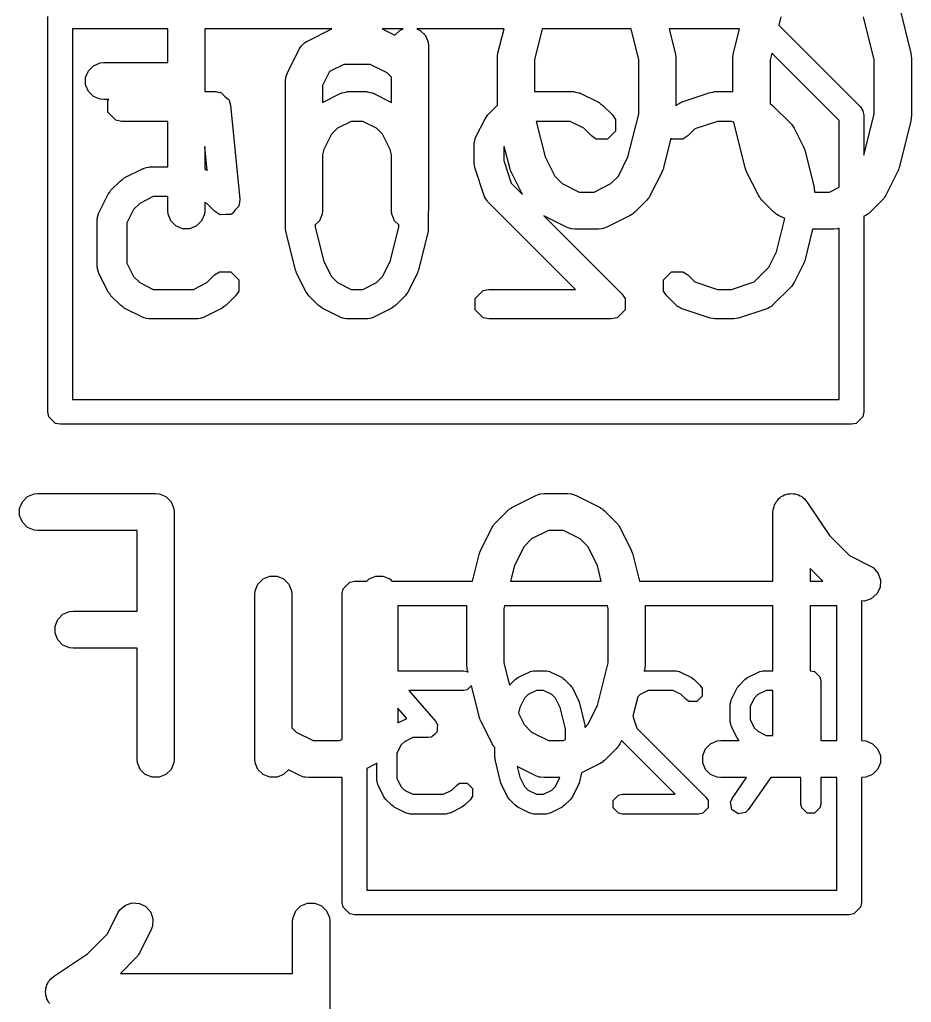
# Model space of a CAD drawing. Header units: inches. Extents: x 0.31 to 2.98, y 0.29 to 1.78.
# Drawn here: x 1.1467 to 1.2886, y 1.0099 to 1.1664 of the extents above; entities that cross this region are included whole.
import ezdxf

# ---------------------------------------------------------------- set-up
doc = ezdxf.new("R2010")
doc.units = ezdxf.units.IN
doc.header["$MEASUREMENT"] = 0
doc.layers.add('BLACK', color=250, linetype='CONTINUOUS')

msp = doc.modelspace()

# ---------------------------------------------------------------- linework, layer by layer
at = {"layer": 'BLACK', "linetype": 'CONTINUOUS'}
for p, q in [((1.28669, 1.16862), (1.28856, 1.16112)), ((1.15118, 1.10394), (1.15118, 1.16693)), ((1.26786, 1.16687), (1.26753, 1.16557)), ((1.28274, 1.16004), (1.28103, 1.16687)), ((1.17026, 1.16496), (1.15512, 1.16496)), ((1.15512, 1.16496), (1.15512, 1.10591)), ((1.17026, 1.15961), (1.17026, 1.16496)), ((1.19637, 1.16496), (1.17616, 1.16496)), ((1.17616, 1.16496), (1.17616, 1.15497)), ((1.19251, 1.16304), (1.19626, 1.16492)), ((1.19626, 1.16492), (1.19637, 1.16496)), ((1.20442, 1.16496), (1.20453, 1.16492)), ((1.20774, 1.16496), (1.20442, 1.16496)), ((1.20453, 1.16492), (1.20643, 1.16397)), ((1.20719, 1.16473), (1.20774, 1.16496)), ((1.20992, 1.16496), (1.21047, 1.16473)), ((1.2238, 1.16496), (1.20992, 1.16496)), ((1.22284, 1.16112), (1.2238, 1.16496)), ((1.22989, 1.16496), (1.22866, 1.16004)), ((1.24402, 1.16496), (1.22989, 1.16496)), ((1.24525, 1.16004), (1.24402, 1.16496)), ((1.2501, 1.16496), (1.25106, 1.16112)), ((1.26129, 1.16496), (1.2501, 1.16496)), ((1.26033, 1.16112), (1.26129, 1.16496)), ((1.26753, 1.16557), (1.28053, 1.15257)), ((1.20643, 1.16397), (1.20719, 1.16473)), ((1.21047, 1.16473), (1.21129, 1.16392)), ((1.21129, 1.16392), (1.21173, 1.16285)), ((1.18932, 1.15797), (1.19119, 1.16172)), ((1.19119, 1.16172), (1.19125, 1.16182)), ((1.19125, 1.16182), (1.19127, 1.16186)), ((1.19127, 1.16186), (1.19132, 1.16192)), ((1.19132, 1.16192), (1.1915, 1.16221)), ((1.1915, 1.16221), (1.19178, 1.16246)), ((1.19178, 1.16246), (1.19202, 1.16274)), ((1.19202, 1.16274), (1.19231, 1.16292)), ((1.19231, 1.16292), (1.19237, 1.16297)), ((1.19237, 1.16297), (1.19242, 1.16298)), ((1.19242, 1.16298), (1.19251, 1.16304)), ((1.21173, 1.16285), (1.21178, 1.16228)), ((1.21178, 1.16228), (1.21178, 1.13603)), ((1.22275, 1.16055), (1.22279, 1.16076)), ((1.22276, 1.1605), (1.22275, 1.16055)), ((1.22275, 1.1604), (1.22276, 1.1605)), ((1.22275, 1.15279), (1.22275, 1.1604)), ((1.22279, 1.16076), (1.22281, 1.16098)), ((1.22281, 1.16098), (1.22282, 1.16102)), ((1.22282, 1.16102), (1.22284, 1.16112)), ((1.25106, 1.16112), (1.25108, 1.16102)), ((1.25108, 1.16102), (1.2511, 1.16098)), ((1.2511, 1.16098), (1.25112, 1.16076)), ((1.25112, 1.16076), (1.25115, 1.16055)), ((1.25115, 1.16055), (1.25114, 1.1605)), ((1.25114, 1.1605), (1.25115, 1.1604)), ((1.25115, 1.1604), (1.25115, 1.15271)), ((1.26025, 1.16055), (1.26028, 1.16076)), ((1.26026, 1.1605), (1.26025, 1.16055)), ((1.26025, 1.1604), (1.26026, 1.1605)), ((1.26025, 1.15497), (1.26025, 1.1604)), ((1.26028, 1.16076), (1.2603, 1.16098)), ((1.2603, 1.16098), (1.26032, 1.16102)), ((1.26032, 1.16102), (1.26033, 1.16112)), ((1.26642, 1.16111), (1.26615, 1.16004)), ((1.27717, 1.15037), (1.26642, 1.16111)), ((1.28856, 1.16112), (1.28857, 1.16102)), ((1.28857, 1.16102), (1.28859, 1.16098)), ((1.28859, 1.16098), (1.28861, 1.16076)), ((1.28861, 1.16076), (1.28864, 1.16055)), ((1.28864, 1.16055), (1.28864, 1.1605)), ((1.28864, 1.1605), (1.28865, 1.1604)), ((1.28865, 1.1604), (1.28865, 1.15103)), ((1.15763, 1.15829), (1.15845, 1.15911)), ((1.15845, 1.15911), (1.15951, 1.15955)), ((1.15951, 1.15955), (1.16009, 1.15961)), ((1.16009, 1.15961), (1.17026, 1.15961)), ((1.19828, 1.15932), (1.19603, 1.1582)), ((1.20251, 1.15932), (1.19828, 1.15932)), ((1.20521, 1.15798), (1.20251, 1.15932)), ((1.22866, 1.16004), (1.22866, 1.15497)), ((1.24525, 1.15139), (1.24525, 1.16004)), ((1.26615, 1.16004), (1.26615, 1.15305)), ((1.28274, 1.15139), (1.28274, 1.16004)), ((1.15719, 1.15723), (1.15763, 1.15829)), ((1.15719, 1.15608), (1.15719, 1.15723)), ((1.189, 1.15665), (1.18906, 1.15723)), ((1.18906, 1.15723), (1.1891, 1.15733)), ((1.1891, 1.15733), (1.18911, 1.15743)), ((1.18911, 1.15743), (1.18932, 1.15797)), ((1.19603, 1.1582), (1.19491, 1.15596)), ((1.20588, 1.1573), (1.20521, 1.15798)), ((1.20588, 1.15325), (1.20588, 1.1573)), ((1.15763, 1.15501), (1.15719, 1.15608)), ((1.189, 1.13603), (1.189, 1.15665)), ((1.19491, 1.15596), (1.19491, 1.15325)), ((1.15845, 1.1542), (1.15763, 1.15501)), ((1.15951, 1.15376), (1.15845, 1.1542)), ((1.17616, 1.15497), (1.1779, 1.15497)), ((1.1779, 1.15497), (1.17846, 1.15485)), ((1.17846, 1.15485), (1.17858, 1.15487)), ((1.17858, 1.15487), (1.17864, 1.15482)), ((1.17864, 1.15482), (1.1788, 1.15479)), ((1.1788, 1.15479), (1.17936, 1.15422)), ((1.17936, 1.15422), (1.17998, 1.15372)), ((1.19491, 1.15325), (1.19784, 1.15472)), ((1.19784, 1.15472), (1.19795, 1.15475)), ((1.19795, 1.15475), (1.19799, 1.15479)), ((1.19799, 1.15479), (1.19836, 1.15486)), ((1.19836, 1.15486), (1.19873, 1.15496)), ((1.19873, 1.15496), (1.19878, 1.15494)), ((1.19878, 1.15494), (1.19889, 1.15497)), ((1.19889, 1.15497), (1.20189, 1.15497)), ((1.20189, 1.15497), (1.20201, 1.15494)), ((1.20201, 1.15494), (1.20206, 1.15496)), ((1.20206, 1.15496), (1.20243, 1.15486)), ((1.20243, 1.15486), (1.2028, 1.15479)), ((1.2028, 1.15479), (1.20284, 1.15475)), ((1.20284, 1.15475), (1.20295, 1.15472)), ((1.20295, 1.15472), (1.20588, 1.15325)), ((1.22866, 1.15497), (1.23489, 1.15497)), ((1.23489, 1.15497), (1.23501, 1.15494)), ((1.23501, 1.15494), (1.23506, 1.15496)), ((1.23506, 1.15496), (1.23542, 1.15486)), ((1.23542, 1.15486), (1.23579, 1.15479)), ((1.23579, 1.15479), (1.23583, 1.15475)), ((1.23583, 1.15475), (1.23595, 1.15472)), ((1.23595, 1.15472), (1.23895, 1.15322)), ((1.25214, 1.15335), (1.25664, 1.15485)), ((1.25664, 1.15485), (1.25702, 1.15489)), ((1.25702, 1.15489), (1.25739, 1.15497)), ((1.25739, 1.15497), (1.26025, 1.15497)), ((1.16009, 1.1537), (1.15951, 1.15376)), ((1.16091, 1.1537), (1.16009, 1.1537)), ((1.16072, 1.15351), (1.16091, 1.1537)), ((1.16072, 1.1517), (1.16072, 1.15351)), ((1.17998, 1.15372), (1.18003, 1.15356)), ((1.18003, 1.15356), (1.18008, 1.15351)), ((1.18008, 1.15351), (1.18008, 1.15339)), ((1.18008, 1.15339), (1.18025, 1.15284)), ((1.18025, 1.15284), (1.18175, 1.13784)), ((1.22122, 1.15127), (1.22272, 1.15277)), ((1.22272, 1.15277), (1.22275, 1.15279)), ((1.23895, 1.15322), (1.23924, 1.15298)), ((1.23924, 1.15298), (1.23956, 1.15277)), ((1.23956, 1.15277), (1.24106, 1.15127)), ((1.25115, 1.15271), (1.25122, 1.15277)), ((1.25122, 1.15277), (1.25132, 1.15284)), ((1.25132, 1.15284), (1.25134, 1.15289)), ((1.25134, 1.15289), (1.25167, 1.15308)), ((1.25167, 1.15308), (1.25198, 1.15329)), ((1.25198, 1.15329), (1.25204, 1.15329)), ((1.25204, 1.15329), (1.25214, 1.15335)), ((1.26615, 1.15305), (1.26643, 1.15289)), ((1.26643, 1.15289), (1.26646, 1.15284)), ((1.26646, 1.15284), (1.26656, 1.15277)), ((1.26656, 1.15277), (1.26956, 1.14978)), ((1.28053, 1.15257), (1.28095, 1.15193)), ((1.16199, 1.15042), (1.16072, 1.1517)), ((1.22078, 1.15066), (1.22101, 1.15096)), ((1.22101, 1.15096), (1.22122, 1.15127)), ((1.24106, 1.15127), (1.24157, 1.15051)), ((1.24354, 1.14456), (1.24525, 1.15139)), ((1.28095, 1.15193), (1.28095, 1.15193)), ((1.28095, 1.15193), (1.2811, 1.15118)), ((1.2811, 1.14483), (1.28274, 1.15139)), ((1.2811, 1.15118), (1.2811, 1.14483)), ((1.28864, 1.15089), (1.28861, 1.15067)), ((1.28865, 1.15103), (1.28864, 1.15093)), ((1.28864, 1.15093), (1.28864, 1.15089)), ((1.1629, 1.15024), (1.16199, 1.15042)), ((1.17026, 1.15024), (1.1629, 1.15024)), ((1.17026, 1.14297), (1.17026, 1.15024)), ((1.19945, 1.15024), (1.19729, 1.14916)), ((1.20134, 1.15024), (1.19945, 1.15024)), ((1.20349, 1.14916), (1.20134, 1.15024)), ((1.21928, 1.14766), (1.22078, 1.15066)), ((1.23433, 1.15024), (1.22894, 1.15024)), ((1.22894, 1.15024), (1.23036, 1.14456)), ((1.23649, 1.14916), (1.23433, 1.15024)), ((1.24157, 1.15051), (1.24157, 1.1487)), ((1.25777, 1.15024), (1.25416, 1.14904)), ((1.26, 1.15024), (1.25777, 1.15024)), ((1.26038, 1.15012), (1.26, 1.15024)), ((1.26221, 1.14281), (1.26038, 1.15012)), ((1.26956, 1.14978), (1.26977, 1.14946)), ((1.26977, 1.14946), (1.27, 1.14916)), ((1.27717, 1.13975), (1.27717, 1.15037)), ((1.28856, 1.15031), (1.28669, 1.14281)), ((1.28857, 1.15041), (1.28856, 1.15031)), ((1.28859, 1.15045), (1.28857, 1.15041)), ((1.28861, 1.15067), (1.28859, 1.15045)), ((1.19634, 1.14821), (1.19512, 1.14578)), ((1.19729, 1.14916), (1.19634, 1.14821)), ((1.20445, 1.14821), (1.20349, 1.14916)), ((1.20566, 1.14578), (1.20445, 1.14821)), ((1.21925, 1.14755), (1.21928, 1.14766)), ((1.23772, 1.14793), (1.23649, 1.14916)), ((1.23848, 1.14742), (1.23772, 1.14793)), ((1.24157, 1.1487), (1.24029, 1.14742)), ((1.25306, 1.14793), (1.25229, 1.14742)), ((1.25416, 1.14904), (1.25306, 1.14793)), ((1.27, 1.14916), (1.2715, 1.14616)), ((1.17654, 1.14242), (1.17616, 1.14621)), ((1.17616, 1.14621), (1.17616, 1.14261)), ((1.21903, 1.14677), (1.21913, 1.14714)), ((1.21905, 1.14672), (1.21903, 1.14677)), ((1.21903, 1.1466), (1.21905, 1.14672)), ((1.21903, 1.14361), (1.21903, 1.1466)), ((1.21913, 1.14714), (1.21921, 1.14751)), ((1.21921, 1.14751), (1.21925, 1.14755)), ((1.22385, 1.14625), (1.22375, 1.14605)), ((1.22375, 1.14605), (1.22375, 1.14399)), ((1.22471, 1.14281), (1.22385, 1.14625)), ((1.24029, 1.14742), (1.23848, 1.14742)), ((1.25037, 1.14754), (1.24919, 1.14281)), ((1.25048, 1.14742), (1.25037, 1.14754)), ((1.25229, 1.14742), (1.25048, 1.14742)), ((1.2715, 1.14616), (1.27157, 1.14591)), ((1.19512, 1.14578), (1.19491, 1.14493)), ((1.19491, 1.14493), (1.19491, 1.13603)), ((1.20588, 1.14493), (1.20566, 1.14578)), ((1.20588, 1.13603), (1.20588, 1.14493)), ((1.23036, 1.14456), (1.23188, 1.14153)), ((1.24202, 1.14153), (1.24354, 1.14456)), ((1.27157, 1.14591), (1.27168, 1.14568)), ((1.27168, 1.14568), (1.27318, 1.13968)), ((1.16687, 1.14286), (1.16723, 1.14296)), ((1.16723, 1.14296), (1.16728, 1.14294)), ((1.16728, 1.14294), (1.1674, 1.14297)), ((1.1674, 1.14297), (1.17026, 1.14297)), ((1.2191, 1.14323), (1.21903, 1.14361)), ((1.21915, 1.14286), (1.2191, 1.14323)), ((1.22375, 1.14399), (1.22496, 1.14038)), ((1.16334, 1.14122), (1.16634, 1.14272)), ((1.16634, 1.14272), (1.16646, 1.14275)), ((1.16646, 1.14275), (1.16649, 1.14279)), ((1.16649, 1.14279), (1.16687, 1.14286)), ((1.17616, 1.14261), (1.17654, 1.14242)), ((1.22065, 1.13836), (1.21915, 1.14286)), ((1.22473, 1.14277), (1.22471, 1.14281)), ((1.22473, 1.14275), (1.22473, 1.14277)), ((1.22482, 1.14251), (1.22473, 1.14275)), ((1.22491, 1.14227), (1.22482, 1.14251)), ((1.22492, 1.14225), (1.22491, 1.14227)), ((1.22494, 1.14221), (1.22492, 1.14225)), ((1.22675, 1.13859), (1.22494, 1.14221)), ((1.23188, 1.14153), (1.23308, 1.14033)), ((1.24083, 1.14033), (1.24202, 1.14153)), ((1.24897, 1.14221), (1.24709, 1.13846)), ((1.24898, 1.14225), (1.24897, 1.14221)), ((1.249, 1.14227), (1.24898, 1.14225)), ((1.24908, 1.14251), (1.249, 1.14227)), ((1.24917, 1.14275), (1.24908, 1.14251)), ((1.24919, 1.14281), (1.24917, 1.14277)), ((1.24917, 1.14277), (1.24917, 1.14275)), ((1.26222, 1.14277), (1.26221, 1.14281)), ((1.26223, 1.14275), (1.26222, 1.14277)), ((1.26232, 1.14251), (1.26223, 1.14275)), ((1.2624, 1.14227), (1.26232, 1.14251)), ((1.26242, 1.14225), (1.2624, 1.14227)), ((1.26243, 1.14221), (1.26242, 1.14225)), ((1.26431, 1.13846), (1.26243, 1.14221)), ((1.28646, 1.14221), (1.28459, 1.13846)), ((1.28648, 1.14225), (1.28646, 1.14221)), ((1.28649, 1.14227), (1.28648, 1.14225)), ((1.28658, 1.14251), (1.28649, 1.14227)), ((1.28667, 1.14275), (1.28658, 1.14251)), ((1.28669, 1.14281), (1.28667, 1.14277)), ((1.28667, 1.14277), (1.28667, 1.14275)), ((1.16123, 1.13928), (1.16273, 1.14078)), ((1.16273, 1.14078), (1.16304, 1.14099)), ((1.16304, 1.14099), (1.16334, 1.14122)), ((1.22496, 1.14038), (1.22675, 1.13859)), ((1.23308, 1.14033), (1.23577, 1.13898)), ((1.23813, 1.13898), (1.24083, 1.14033)), ((1.15929, 1.13566), (1.16079, 1.13866)), ((1.16079, 1.13866), (1.16102, 1.13896)), ((1.16102, 1.13896), (1.16123, 1.13928)), ((1.16796, 1.13824), (1.1658, 1.13716)), ((1.17026, 1.13824), (1.16796, 1.13824)), ((1.17026, 1.13603), (1.17026, 1.13824)), ((1.22071, 1.13826), (1.22065, 1.13836)), ((1.22071, 1.1382), (1.22071, 1.13826)), ((1.23577, 1.13898), (1.23813, 1.13898)), ((1.24694, 1.13821), (1.24691, 1.13814)), ((1.24709, 1.13846), (1.24694, 1.13821)), ((1.26446, 1.13821), (1.26431, 1.13846)), ((1.26449, 1.13814), (1.26446, 1.13821)), ((1.27318, 1.13968), (1.27319, 1.13939)), ((1.27319, 1.13939), (1.27325, 1.13911)), ((1.27325, 1.13911), (1.27325, 1.13899)), ((1.27325, 1.13899), (1.27327, 1.13898)), ((1.27327, 1.13898), (1.27562, 1.13898)), ((1.27562, 1.13898), (1.27717, 1.13975)), ((1.28443, 1.13821), (1.2844, 1.13814)), ((1.28459, 1.13846), (1.28443, 1.13821)), ((1.1658, 1.13716), (1.16484, 1.13621)), ((1.1765, 1.13716), (1.17616, 1.13733)), ((1.17616, 1.13733), (1.17616, 1.13603)), ((1.17773, 1.13594), (1.1765, 1.13716)), ((1.18158, 1.1367), (1.18102, 1.13614)), ((1.18166, 1.13692), (1.18158, 1.13683)), ((1.18158, 1.13683), (1.18158, 1.1367)), ((1.18175, 1.13784), (1.18166, 1.13692)), ((1.22092, 1.13789), (1.22071, 1.1382)), ((1.22111, 1.13756), (1.22092, 1.13789)), ((1.22115, 1.13753), (1.22111, 1.13756)), ((1.22122, 1.13744), (1.22115, 1.13753)), ((1.23519, 1.12347), (1.22122, 1.13744)), ((1.24654, 1.13769), (1.24466, 1.13582)), ((1.24672, 1.13792), (1.24654, 1.13769)), ((1.24678, 1.13797), (1.24672, 1.13792)), ((1.24684, 1.13806), (1.24678, 1.13797)), ((1.24691, 1.13814), (1.24684, 1.13806)), ((1.26456, 1.13806), (1.26449, 1.13814)), ((1.26462, 1.13797), (1.26456, 1.13806)), ((1.26467, 1.13792), (1.26462, 1.13797)), ((1.26486, 1.13769), (1.26467, 1.13792)), ((1.26673, 1.13582), (1.26486, 1.13769)), ((1.28403, 1.13769), (1.28216, 1.13582)), ((1.28422, 1.13792), (1.28403, 1.13769)), ((1.28428, 1.13797), (1.28422, 1.13792)), ((1.28433, 1.13806), (1.28428, 1.13797)), ((1.2844, 1.13814), (1.28433, 1.13806)), ((1.15904, 1.13477), (1.15914, 1.13514)), ((1.15914, 1.13514), (1.15922, 1.13551)), ((1.15922, 1.13551), (1.15925, 1.13555)), ((1.15925, 1.13555), (1.15929, 1.13566)), ((1.16484, 1.13621), (1.16376, 1.13405)), ((1.17031, 1.13545), (1.17026, 1.13603)), ((1.17075, 1.13439), (1.17031, 1.13545)), ((1.17611, 1.13545), (1.17566, 1.13439)), ((1.17616, 1.13603), (1.17611, 1.13545)), ((1.17849, 1.13542), (1.17773, 1.13594)), ((1.17862, 1.13542), (1.17849, 1.13542)), ((1.17871, 1.13534), (1.17862, 1.13542)), ((1.17951, 1.13542), (1.17871, 1.13534)), ((1.1803, 1.13542), (1.17951, 1.13542)), ((1.18039, 1.13551), (1.1803, 1.13542)), ((1.18051, 1.13552), (1.18039, 1.13551)), ((1.18102, 1.13614), (1.18051, 1.13552)), ((1.18903, 1.13575), (1.189, 1.13603)), ((1.18903, 1.13311), (1.18903, 1.13575)), ((1.19485, 1.13545), (1.19441, 1.13439)), ((1.19491, 1.13603), (1.19485, 1.13545)), ((1.20593, 1.13545), (1.20588, 1.13603)), ((1.20637, 1.13439), (1.20593, 1.13545)), ((1.21178, 1.13603), (1.21175, 1.13575)), ((1.21175, 1.13575), (1.21175, 1.13311)), ((1.23376, 1.13339), (1.23014, 1.1352)), ((1.23014, 1.1352), (1.24256, 1.12278)), ((1.2439, 1.13526), (1.24015, 1.13339)), ((1.24414, 1.13542), (1.2439, 1.13526)), ((1.24422, 1.13545), (1.24414, 1.13542)), ((1.2443, 1.13552), (1.24422, 1.13545)), ((1.24439, 1.13557), (1.2443, 1.13552)), ((1.24444, 1.13563), (1.24439, 1.13557)), ((1.24466, 1.13582), (1.24444, 1.13563)), ((1.26696, 1.13563), (1.26673, 1.13582)), ((1.26701, 1.13557), (1.26696, 1.13563)), ((1.2671, 1.13552), (1.26701, 1.13557)), ((1.26718, 1.13545), (1.2671, 1.13552)), ((1.26725, 1.13542), (1.26718, 1.13545)), ((1.2675, 1.13526), (1.26725, 1.13542)), ((1.26849, 1.13477), (1.2675, 1.13526)), ((1.28139, 1.13526), (1.2811, 1.13512)), ((1.2811, 1.13512), (1.2811, 1.10394)), ((1.28164, 1.13542), (1.28139, 1.13526)), ((1.28171, 1.13545), (1.28164, 1.13542)), ((1.28179, 1.13552), (1.28171, 1.13545)), ((1.28188, 1.13557), (1.28179, 1.13552)), ((1.28193, 1.13563), (1.28188, 1.13557)), ((1.28216, 1.13582), (1.28193, 1.13563)), ((1.15906, 1.13472), (1.15904, 1.13477)), ((1.15904, 1.13461), (1.15906, 1.13472)), ((1.15904, 1.12711), (1.15904, 1.13461)), ((1.16376, 1.13405), (1.16376, 1.12766)), ((1.17157, 1.13358), (1.17075, 1.13439)), ((1.17263, 1.13313), (1.17157, 1.13358)), ((1.17485, 1.13358), (1.17379, 1.13313)), ((1.17566, 1.13439), (1.17485, 1.13358)), ((1.19441, 1.13439), (1.19376, 1.13373)), ((1.19376, 1.13373), (1.19376, 1.1334)), ((1.20703, 1.13373), (1.20637, 1.13439)), ((1.20703, 1.1334), (1.20703, 1.13373)), ((1.26716, 1.12943), (1.26849, 1.13477)), ((1.17379, 1.13313), (1.17263, 1.13313)), ((1.18909, 1.13282), (1.18903, 1.13311)), ((1.1891, 1.13253), (1.18909, 1.13282)), ((1.1906, 1.12653), (1.1891, 1.13253)), ((1.19376, 1.1334), (1.19512, 1.12793)), ((1.20566, 1.12793), (1.20703, 1.1334)), ((1.21168, 1.13253), (1.21018, 1.12653)), ((1.2117, 1.13282), (1.21168, 1.13253)), ((1.21175, 1.13311), (1.2117, 1.13282)), ((1.2343, 1.13318), (1.23376, 1.13339)), ((1.2344, 1.13318), (1.2343, 1.13318)), ((1.2345, 1.13313), (1.2344, 1.13318)), ((1.23508, 1.13308), (1.2345, 1.13313)), ((1.23883, 1.13308), (1.23508, 1.13308)), ((1.2394, 1.13313), (1.23883, 1.13308)), ((1.2395, 1.13318), (1.2394, 1.13313)), ((1.23961, 1.13318), (1.2395, 1.13318)), ((1.24015, 1.13339), (1.23961, 1.13318)), ((1.27294, 1.13308), (1.27168, 1.12803)), ((1.27632, 1.13308), (1.27294, 1.13308)), ((1.2769, 1.13313), (1.27632, 1.13308)), ((1.277, 1.13318), (1.2769, 1.13313)), ((1.2771, 1.13318), (1.277, 1.13318)), ((1.27717, 1.13321), (1.2771, 1.13318)), ((1.27717, 1.10591), (1.27717, 1.13321)), ((1.26594, 1.12701), (1.26716, 1.12943)), ((1.16376, 1.12766), (1.16484, 1.12551)), ((1.19512, 1.12793), (1.19634, 1.12551)), ((1.20445, 1.12551), (1.20566, 1.12793)), ((1.2715, 1.12755), (1.27, 1.12455)), ((1.27157, 1.1278), (1.2715, 1.12755)), ((1.27168, 1.12803), (1.27157, 1.1278)), ((1.15906, 1.12699), (1.15904, 1.12711)), ((1.15904, 1.12694), (1.15906, 1.12699)), ((1.15914, 1.12657), (1.15904, 1.12694)), ((1.15922, 1.1262), (1.15914, 1.12657)), ((1.15925, 1.12617), (1.15922, 1.1262)), ((1.15929, 1.12605), (1.15925, 1.12617)), ((1.16079, 1.12305), (1.15929, 1.12605)), ((1.1765, 1.12455), (1.17773, 1.12578)), ((1.17773, 1.12578), (1.17849, 1.12629)), ((1.17849, 1.12629), (1.1803, 1.12629)), ((1.1803, 1.12629), (1.18158, 1.12501)), ((1.19071, 1.1263), (1.1906, 1.12653)), ((1.19078, 1.12605), (1.19071, 1.1263)), ((1.19228, 1.12305), (1.19078, 1.12605)), ((1.21001, 1.12605), (1.20851, 1.12305)), ((1.21007, 1.1263), (1.21001, 1.12605)), ((1.21018, 1.12653), (1.21007, 1.1263)), ((1.2492, 1.12501), (1.25048, 1.12629)), ((1.25048, 1.12629), (1.25229, 1.12629)), ((1.25229, 1.12629), (1.25306, 1.12578)), ((1.25306, 1.12578), (1.25416, 1.12467)), ((1.26361, 1.12467), (1.26594, 1.12701)), ((1.16484, 1.12551), (1.1658, 1.12455)), ((1.1658, 1.12455), (1.16796, 1.12347)), ((1.17434, 1.12347), (1.1765, 1.12455)), ((1.18158, 1.12501), (1.18158, 1.1232)), ((1.19634, 1.12551), (1.19729, 1.12455)), ((1.19729, 1.12455), (1.19945, 1.12347)), ((1.20134, 1.12347), (1.20349, 1.12455)), ((1.20349, 1.12455), (1.20445, 1.12551)), ((1.2492, 1.1232), (1.2492, 1.12501)), ((1.25416, 1.12467), (1.25777, 1.12347)), ((1.26, 1.12347), (1.26361, 1.12467)), ((1.26977, 1.12425), (1.26956, 1.12394)), ((1.27, 1.12455), (1.26977, 1.12425)), ((1.16102, 1.12275), (1.16079, 1.12305)), ((1.16123, 1.12244), (1.16102, 1.12275)), ((1.16796, 1.12347), (1.17434, 1.12347)), ((1.18158, 1.1232), (1.18107, 1.12244)), ((1.19251, 1.12275), (1.19228, 1.12305)), ((1.19272, 1.12244), (1.19251, 1.12275)), ((1.19945, 1.12347), (1.20134, 1.12347)), ((1.20827, 1.12275), (1.20806, 1.12244)), ((1.20851, 1.12305), (1.20827, 1.12275)), ((1.21921, 1.12201), (1.22049, 1.12329)), ((1.22049, 1.12329), (1.22139, 1.12347)), ((1.22139, 1.12347), (1.23519, 1.12347)), ((1.24256, 1.12278), (1.24307, 1.12201)), ((1.24972, 1.12244), (1.2492, 1.1232)), ((1.25777, 1.12347), (1.26, 1.12347)), ((1.26956, 1.12394), (1.26656, 1.12094)), ((1.16273, 1.12094), (1.16123, 1.12244)), ((1.18107, 1.12244), (1.17957, 1.12094)), ((1.19422, 1.12094), (1.19272, 1.12244)), ((1.20806, 1.12244), (1.20656, 1.12094)), ((1.21921, 1.1202), (1.21921, 1.12201)), ((1.24307, 1.12201), (1.24307, 1.1202)), ((1.25122, 1.12094), (1.24972, 1.12244)), ((1.16304, 1.12073), (1.16273, 1.12094)), ((1.16334, 1.1205), (1.16304, 1.12073)), ((1.16634, 1.119), (1.16334, 1.1205)), ((1.17895, 1.1205), (1.17595, 1.119)), ((1.17925, 1.12073), (1.17895, 1.1205)), ((1.17957, 1.12094), (1.17925, 1.12073)), ((1.19454, 1.12073), (1.19422, 1.12094)), ((1.19484, 1.1205), (1.19454, 1.12073)), ((1.19784, 1.119), (1.19484, 1.1205)), ((1.20595, 1.1205), (1.20295, 1.119)), ((1.20625, 1.12073), (1.20595, 1.1205)), ((1.20656, 1.12094), (1.20625, 1.12073)), ((1.22049, 1.11893), (1.21921, 1.1202)), ((1.24307, 1.1202), (1.24179, 1.11893)), ((1.25132, 1.12087), (1.25122, 1.12094)), ((1.25134, 1.12082), (1.25132, 1.12087)), ((1.25167, 1.12064), (1.25134, 1.12082)), ((1.25198, 1.12043), (1.25167, 1.12064)), ((1.25204, 1.12043), (1.25198, 1.12043)), ((1.25214, 1.12037), (1.25204, 1.12043)), ((1.25664, 1.11887), (1.25214, 1.12037)), ((1.26563, 1.12037), (1.26113, 1.11887)), ((1.26574, 1.12043), (1.26563, 1.12037)), ((1.26579, 1.12043), (1.26574, 1.12043)), ((1.2661, 1.12064), (1.26579, 1.12043)), ((1.26643, 1.12082), (1.2661, 1.12064)), ((1.26646, 1.12087), (1.26643, 1.12082)), ((1.26656, 1.12094), (1.26646, 1.12087)), ((1.16646, 1.11896), (1.16634, 1.119)), ((1.16649, 1.11893), (1.16646, 1.11896)), ((1.16687, 1.11885), (1.16649, 1.11893)), ((1.16723, 1.11875), (1.16687, 1.11885)), ((1.16728, 1.11877), (1.16723, 1.11875)), ((1.1674, 1.11875), (1.16728, 1.11877)), ((1.1749, 1.11875), (1.1674, 1.11875)), ((1.17501, 1.11877), (1.1749, 1.11875)), ((1.17506, 1.11875), (1.17501, 1.11877)), ((1.17543, 1.11885), (1.17506, 1.11875)), ((1.1758, 1.11893), (1.17543, 1.11885)), ((1.17584, 1.11896), (1.1758, 1.11893)), ((1.17595, 1.119), (1.17584, 1.11896)), ((1.19795, 1.11896), (1.19784, 1.119)), ((1.19799, 1.11893), (1.19795, 1.11896)), ((1.19836, 1.11885), (1.19799, 1.11893)), ((1.19873, 1.11875), (1.19836, 1.11885)), ((1.19878, 1.11877), (1.19873, 1.11875)), ((1.19889, 1.11875), (1.19878, 1.11877)), ((1.20189, 1.11875), (1.19889, 1.11875)), ((1.20201, 1.11877), (1.20189, 1.11875)), ((1.20206, 1.11875), (1.20201, 1.11877)), ((1.20243, 1.11885), (1.20206, 1.11875)), ((1.2028, 1.11893), (1.20243, 1.11885)), ((1.20284, 1.11896), (1.2028, 1.11893)), ((1.20295, 1.119), (1.20284, 1.11896)), ((1.22139, 1.11875), (1.22049, 1.11893)), ((1.24089, 1.11875), (1.22139, 1.11875)), ((1.24179, 1.11893), (1.24089, 1.11875)), ((1.25702, 1.11882), (1.25664, 1.11887)), ((1.25739, 1.11875), (1.25702, 1.11882)), ((1.26039, 1.11875), (1.25739, 1.11875)), ((1.26076, 1.11882), (1.26039, 1.11875)), ((1.26113, 1.11887), (1.26076, 1.11882)), ((1.15512, 1.10591), (1.27717, 1.10591)), ((1.15133, 1.10318), (1.15118, 1.10394)), ((1.2811, 1.10394), (1.28095, 1.10318)), ((1.1524, 1.10212), (1.15133, 1.10318)), ((1.28095, 1.10318), (1.27989, 1.10212)), ((1.15315, 1.10197), (1.1524, 1.10212)), ((1.27913, 1.10197), (1.15315, 1.10197)), ((1.27989, 1.10212), (1.27913, 1.10197)), ((1.14713, 1.08964), (1.14795, 1.09045)), ((1.14795, 1.09045), (1.14901, 1.0909)), ((1.14901, 1.0909), (1.14959, 1.09095)), ((1.14959, 1.09095), (1.16834, 1.09095)), ((1.16834, 1.09095), (1.16891, 1.0909)), ((1.16891, 1.0909), (1.16998, 1.09045)), ((1.16998, 1.09045), (1.17079, 1.08964)), ((1.22513, 1.08877), (1.22888, 1.09064)), ((1.22888, 1.09064), (1.22942, 1.09085)), ((1.22942, 1.09085), (1.22953, 1.09085)), ((1.22953, 1.09085), (1.22963, 1.0909)), ((1.22963, 1.0909), (1.2302, 1.09095)), ((1.2302, 1.09095), (1.23395, 1.09095)), ((1.23395, 1.09095), (1.23453, 1.0909)), ((1.23453, 1.0909), (1.23463, 1.09085)), ((1.23463, 1.09085), (1.23473, 1.09085)), ((1.23473, 1.09085), (1.23527, 1.09064)), ((1.23527, 1.09064), (1.23902, 1.08877)), ((1.26712, 1.08964), (1.26732, 1.08985)), ((1.26732, 1.08985), (1.26749, 1.09009)), ((1.26749, 1.09009), (1.26773, 1.09025)), ((1.26773, 1.09025), (1.26793, 1.09045)), ((1.26793, 1.09045), (1.2682, 1.09057)), ((1.2682, 1.09057), (1.26845, 1.09073)), ((1.26845, 1.09073), (1.26873, 1.09078)), ((1.26873, 1.09078), (1.269, 1.0909)), ((1.269, 1.0909), (1.26929, 1.0909)), ((1.26929, 1.0909), (1.26958, 1.09095)), ((1.26958, 1.09095), (1.26986, 1.0909)), ((1.26986, 1.0909), (1.27015, 1.0909)), ((1.27015, 1.0909), (1.27042, 1.09078)), ((1.27042, 1.09078), (1.27071, 1.09073)), ((1.27071, 1.09073), (1.27095, 1.09057)), ((1.27095, 1.09057), (1.27121, 1.09045)), ((1.27121, 1.09045), (1.27142, 1.09025)), ((1.27142, 1.09025), (1.27166, 1.09008)), ((1.27166, 1.09008), (1.27203, 1.08964)), ((1.14669, 1.08858), (1.14713, 1.08964)), ((1.14669, 1.08742), (1.14669, 1.08858)), ((1.17079, 1.08964), (1.17123, 1.08858)), ((1.17123, 1.08858), (1.17129, 1.088)), ((1.22249, 1.08634), (1.22436, 1.08821)), ((1.22436, 1.08821), (1.22459, 1.0884)), ((1.22459, 1.0884), (1.22464, 1.08846)), ((1.22464, 1.08846), (1.22473, 1.08851)), ((1.22473, 1.08851), (1.22481, 1.08858)), ((1.22481, 1.08858), (1.22488, 1.08861)), ((1.22488, 1.08861), (1.22513, 1.08877)), ((1.23902, 1.08877), (1.23927, 1.08861)), ((1.23927, 1.08861), (1.23934, 1.08858)), ((1.23934, 1.08858), (1.23942, 1.08851)), ((1.23942, 1.08851), (1.23951, 1.08846)), ((1.23951, 1.08846), (1.23956, 1.0884)), ((1.23956, 1.0884), (1.23979, 1.08821)), ((1.23979, 1.08821), (1.24166, 1.08634)), ((1.26662, 1.08801), (1.26668, 1.08858)), ((1.26668, 1.08858), (1.26679, 1.08885)), ((1.26679, 1.08885), (1.26685, 1.08913)), ((1.26685, 1.08913), (1.26701, 1.08937)), ((1.26701, 1.08937), (1.26712, 1.08964)), ((1.27203, 1.08964), (1.27203, 1.08964)), ((1.27203, 1.08964), (1.27203, 1.08964)), ((1.27203, 1.08964), (1.27203, 1.08964)), ((1.27203, 1.08964), (1.27562, 1.08426)), ((1.14713, 1.08636), (1.14669, 1.08742)), ((1.17129, 1.088), (1.17129, 1.04863)), ((1.26662, 1.088), (1.26662, 1.08801)), ((1.26662, 1.07697), (1.26662, 1.088)), ((1.26662, 1.088), (1.26662, 1.088)), ((1.26662, 1.088), (1.26662, 1.088)), ((1.14795, 1.08554), (1.14713, 1.08636)), ((1.14901, 1.0851), (1.14795, 1.08554)), ((1.14959, 1.08505), (1.14901, 1.0851)), ((1.16538, 1.08505), (1.14959, 1.08505)), ((1.16538, 1.0722), (1.16538, 1.08505)), ((1.22006, 1.08182), (1.22194, 1.08557)), ((1.22194, 1.08557), (1.22209, 1.08582)), ((1.22209, 1.08582), (1.22212, 1.08589)), ((1.22212, 1.08589), (1.22219, 1.08597)), ((1.22219, 1.08597), (1.22225, 1.08606)), ((1.22225, 1.08606), (1.2223, 1.08611)), ((1.2223, 1.08611), (1.22249, 1.08634)), ((1.2309, 1.08505), (1.2282, 1.0837)), ((1.23325, 1.08505), (1.2309, 1.08505)), ((1.23595, 1.0837), (1.23325, 1.08505)), ((1.24166, 1.08634), (1.24185, 1.08611)), ((1.24185, 1.08611), (1.24191, 1.08606)), ((1.24191, 1.08606), (1.24196, 1.08597)), ((1.24196, 1.08597), (1.24203, 1.08589)), ((1.24203, 1.08589), (1.24206, 1.08582)), ((1.24206, 1.08582), (1.24222, 1.08557)), ((1.24222, 1.08557), (1.24409, 1.08182)), ((1.2282, 1.0837), (1.227, 1.0825)), ((1.23715, 1.0825), (1.23595, 1.0837)), ((1.27562, 1.08426), (1.27882, 1.08105)), ((1.227, 1.0825), (1.22549, 1.07947)), ((1.23866, 1.07947), (1.23715, 1.0825)), ((1.21878, 1.07697), (1.21984, 1.08122)), ((1.21984, 1.08122), (1.21985, 1.08126)), ((1.21985, 1.08126), (1.21986, 1.08128)), ((1.21986, 1.08128), (1.21995, 1.08152)), ((1.21995, 1.08152), (1.22003, 1.08176)), ((1.22003, 1.08176), (1.22005, 1.08178)), ((1.22005, 1.08178), (1.22006, 1.08182)), ((1.24409, 1.08182), (1.24411, 1.08178)), ((1.24411, 1.08178), (1.24412, 1.08176)), ((1.24412, 1.08176), (1.24421, 1.08152)), ((1.24421, 1.08152), (1.2443, 1.08128)), ((1.2443, 1.08128), (1.2443, 1.08126)), ((1.2443, 1.08126), (1.24432, 1.08122)), ((1.24432, 1.08122), (1.24538, 1.07697)), ((1.27882, 1.08105), (1.28214, 1.07939)), ((1.22549, 1.07947), (1.22486, 1.07697)), ((1.23929, 1.07697), (1.23866, 1.07947)), ((1.27455, 1.07697), (1.27253, 1.079)), ((1.27253, 1.079), (1.27253, 1.07697)), ((1.28214, 1.07939), (1.28263, 1.07908)), ((1.28263, 1.07908), (1.28339, 1.07821)), ((1.18463, 1.07652), (1.18544, 1.07733)), ((1.18544, 1.07733), (1.18651, 1.07777)), ((1.18651, 1.07777), (1.18766, 1.07777)), ((1.18766, 1.07777), (1.18872, 1.07733)), ((1.18872, 1.07733), (1.18954, 1.07652)), ((1.20195, 1.07697), (1.20232, 1.07733)), ((1.20232, 1.07733), (1.20338, 1.07777)), ((1.20338, 1.07777), (1.20453, 1.07777)), ((1.20453, 1.07777), (1.2056, 1.07733)), ((1.2056, 1.07733), (1.20596, 1.07697)), ((1.28339, 1.07821), (1.28375, 1.07712)), ((1.18419, 1.07545), (1.18463, 1.07652)), ((1.18954, 1.07652), (1.18998, 1.07545)), ((1.19803, 1.075), (1.19818, 1.07575)), ((1.19818, 1.07575), (1.19925, 1.07682)), ((1.19925, 1.07682), (1.2, 1.07697)), ((1.2, 1.07697), (1.20195, 1.07697)), ((1.20596, 1.07697), (1.21878, 1.07697)), ((1.22486, 1.07697), (1.23929, 1.07697)), ((1.24538, 1.07697), (1.26662, 1.07697)), ((1.27253, 1.07697), (1.27455, 1.07697)), ((1.28367, 1.07597), (1.28315, 1.07494)), ((1.28375, 1.07712), (1.28367, 1.07597)), ((1.18413, 1.07488), (1.18419, 1.07545)), ((1.18413, 1.04863), (1.18413, 1.07488)), ((1.18998, 1.07545), (1.19004, 1.07488)), ((1.19004, 1.07488), (1.19004, 1.0536)), ((1.19803, 1.05178), (1.19803, 1.075)), ((1.28228, 1.07419), (1.28119, 1.07382)), ((1.28315, 1.07494), (1.28228, 1.07419)), ((1.20691, 1.07303), (1.20691, 1.06271)), ((1.21788, 1.07303), (1.20691, 1.07303)), ((1.21788, 1.073), (1.21788, 1.07303)), ((1.21788, 1.06363), (1.21788, 1.073)), ((1.22388, 1.07303), (1.22378, 1.07264)), ((1.22378, 1.07264), (1.22378, 1.06399)), ((1.24027, 1.07303), (1.22388, 1.07303)), ((1.24037, 1.07264), (1.24027, 1.07303)), ((1.24037, 1.06399), (1.24037, 1.07264)), ((1.24628, 1.07303), (1.24628, 1.073)), ((1.26662, 1.07303), (1.24628, 1.07303)), ((1.24628, 1.073), (1.24628, 1.06363)), ((1.26662, 1.06271), (1.26662, 1.07303)), ((1.27253, 1.07303), (1.27253, 1.06271)), ((1.27677, 1.07303), (1.27253, 1.07303)), ((1.27677, 1.05158), (1.27677, 1.07303)), ((1.28119, 1.07382), (1.28071, 1.07386)), ((1.28071, 1.07386), (1.28071, 1.05158)), ((1.15232, 1.06983), (1.15276, 1.07089)), ((1.15276, 1.07089), (1.15357, 1.07171)), ((1.15357, 1.07171), (1.15464, 1.07215)), ((1.15464, 1.07215), (1.15521, 1.0722)), ((1.15521, 1.0722), (1.16538, 1.0722)), ((1.15232, 1.06868), (1.15232, 1.06983)), ((1.15276, 1.06761), (1.15232, 1.06868)), ((1.15357, 1.0668), (1.15276, 1.06761)), ((1.15464, 1.06636), (1.15357, 1.0668)), ((1.15521, 1.0663), (1.15464, 1.06636)), ((1.16538, 1.0663), (1.15521, 1.0663)), ((1.16538, 1.04863), (1.16538, 1.0663)), ((1.21789, 1.06353), (1.21788, 1.06363)), ((1.21788, 1.06348), (1.21789, 1.06353)), ((1.21791, 1.06327), (1.21788, 1.06348)), ((1.21793, 1.06305), (1.21791, 1.06327)), ((1.22378, 1.06399), (1.22468, 1.06039)), ((1.23866, 1.05716), (1.24037, 1.06399)), ((1.24624, 1.06327), (1.24622, 1.06305)), ((1.24628, 1.06348), (1.24624, 1.06327)), ((1.24628, 1.06363), (1.24627, 1.06353)), ((1.24627, 1.06353), (1.24628, 1.06348)), ((1.20691, 1.06271), (1.21734, 1.06271)), ((1.21734, 1.06271), (1.21794, 1.06259)), ((1.21795, 1.06301), (1.21793, 1.06305)), ((1.21794, 1.06259), (1.21808, 1.06246)), ((1.21796, 1.06291), (1.21795, 1.06301)), ((1.21808, 1.06246), (1.21796, 1.06291)), ((1.22581, 1.06145), (1.22601, 1.06161)), ((1.22601, 1.06161), (1.22789, 1.06254)), ((1.22789, 1.06254), (1.22796, 1.06257)), ((1.22796, 1.06257), (1.22799, 1.06259)), ((1.22799, 1.06259), (1.22824, 1.06264)), ((1.22824, 1.06264), (1.22848, 1.06271)), ((1.22848, 1.06271), (1.22851, 1.0627)), ((1.22851, 1.0627), (1.22859, 1.06271)), ((1.22859, 1.06271), (1.23046, 1.06271)), ((1.23046, 1.06271), (1.23054, 1.0627)), ((1.23054, 1.0627), (1.23058, 1.06271)), ((1.23058, 1.06271), (1.23082, 1.06264)), ((1.23082, 1.06264), (1.23107, 1.06259)), ((1.23107, 1.06259), (1.23109, 1.06257)), ((1.23109, 1.06257), (1.23117, 1.06254)), ((1.23117, 1.06254), (1.23304, 1.06161)), ((1.23304, 1.06161), (1.23324, 1.06145)), ((1.24619, 1.06291), (1.24613, 1.06266)), ((1.24613, 1.06266), (1.24629, 1.06271)), ((1.24621, 1.06301), (1.24619, 1.06291)), ((1.24622, 1.06305), (1.24621, 1.06301)), ((1.24629, 1.06271), (1.24632, 1.0627)), ((1.24632, 1.0627), (1.2464, 1.06271)), ((1.2464, 1.06271), (1.25109, 1.06271)), ((1.25109, 1.06271), (1.25116, 1.0627)), ((1.25116, 1.0627), (1.2512, 1.06271)), ((1.2512, 1.06271), (1.25144, 1.06264)), ((1.25144, 1.06264), (1.25169, 1.06259)), ((1.25169, 1.06259), (1.25172, 1.06257)), ((1.25172, 1.06257), (1.25179, 1.06254)), ((1.25179, 1.06254), (1.25367, 1.06161)), ((1.25367, 1.06161), (1.25387, 1.06145)), ((1.26237, 1.06145), (1.26257, 1.06161)), ((1.26257, 1.06161), (1.26444, 1.06254)), ((1.26444, 1.06254), (1.26452, 1.06257)), ((1.26452, 1.06257), (1.26455, 1.06259)), ((1.26455, 1.06259), (1.26479, 1.06264)), ((1.26479, 1.06264), (1.26504, 1.06271)), ((1.26504, 1.06271), (1.26507, 1.0627)), ((1.26507, 1.0627), (1.26515, 1.06271)), ((1.26515, 1.06271), (1.26662, 1.06271)), ((1.27253, 1.06271), (1.27265, 1.06271)), ((1.27265, 1.06271), (1.27325, 1.06259)), ((1.27325, 1.06259), (1.2741, 1.06174)), ((1.2741, 1.06174), (1.27422, 1.06114)), ((1.21861, 1.06034), (1.21794, 1.05968)), ((1.21984, 1.05541), (1.21861, 1.06034)), ((1.22468, 1.06039), (1.2256, 1.06131)), ((1.2256, 1.06131), (1.22581, 1.06145)), ((1.23324, 1.06145), (1.23345, 1.06131)), ((1.23345, 1.06131), (1.23439, 1.06037)), ((1.23439, 1.06037), (1.23453, 1.06017)), ((1.23453, 1.06017), (1.23469, 1.05997)), ((1.23469, 1.05997), (1.23562, 1.05809)), ((1.25387, 1.06145), (1.25408, 1.06131)), ((1.25408, 1.06131), (1.25501, 1.06037)), ((1.25501, 1.06037), (1.25535, 1.05986)), ((1.25999, 1.05809), (1.26093, 1.05997)), ((1.26093, 1.05997), (1.26108, 1.06016)), ((1.26108, 1.06016), (1.26122, 1.06037)), ((1.26122, 1.06037), (1.26216, 1.06131)), ((1.26216, 1.06131), (1.26237, 1.06145)), ((1.27422, 1.06114), (1.27422, 1.05158)), ((1.21734, 1.05956), (1.20863, 1.05956)), ((1.20863, 1.05956), (1.2129, 1.05467)), ((1.21794, 1.05968), (1.21734, 1.05956)), ((1.22765, 1.0589), (1.22707, 1.05833)), ((1.22896, 1.05956), (1.22765, 1.0589)), ((1.23009, 1.05956), (1.22896, 1.05956)), ((1.23141, 1.0589), (1.23009, 1.05956)), ((1.23198, 1.05833), (1.23141, 1.0589)), ((1.2451, 1.05854), (1.24433, 1.05546)), ((1.24546, 1.0589), (1.2451, 1.05854)), ((1.24677, 1.05956), (1.24546, 1.0589)), ((1.25072, 1.05956), (1.24677, 1.05956)), ((1.25203, 1.0589), (1.25072, 1.05956)), ((1.25279, 1.05815), (1.25203, 1.0589)), ((1.25535, 1.05866), (1.2545, 1.05781)), ((1.25535, 1.05986), (1.25535, 1.05866)), ((1.26421, 1.0589), (1.26363, 1.05833)), ((1.26552, 1.05956), (1.26421, 1.0589)), ((1.26662, 1.05956), (1.26552, 1.05956)), ((1.26662, 1.0524), (1.26662, 1.05956)), ((1.22633, 1.05684), (1.2261, 1.05594)), ((1.22707, 1.05833), (1.22633, 1.05684)), ((1.23273, 1.05684), (1.23198, 1.05833)), ((1.23358, 1.05344), (1.23273, 1.05684)), ((1.23562, 1.05809), (1.23567, 1.05792)), ((1.23567, 1.05792), (1.23574, 1.05777)), ((1.23574, 1.05777), (1.23668, 1.05402)), ((1.23715, 1.05413), (1.23866, 1.05716)), ((1.2533, 1.05781), (1.25279, 1.05815)), ((1.2545, 1.05781), (1.2533, 1.05781)), ((1.25982, 1.05739), (1.25984, 1.05746)), ((1.25982, 1.05457), (1.25982, 1.05739)), ((1.25983, 1.0575), (1.25989, 1.05774)), ((1.25984, 1.05746), (1.25983, 1.0575)), ((1.25989, 1.05774), (1.25994, 1.05799)), ((1.25994, 1.05799), (1.25997, 1.05801)), ((1.25997, 1.05801), (1.25999, 1.05809)), ((1.26363, 1.05833), (1.26297, 1.05701)), ((1.26297, 1.05701), (1.26297, 1.05495)), ((1.20834, 1.0551), (1.20691, 1.05674)), ((1.20691, 1.05674), (1.20691, 1.0544)), ((1.21985, 1.05537), (1.21984, 1.05541)), ((1.21986, 1.05535), (1.21985, 1.05537)), ((1.21995, 1.05511), (1.21986, 1.05535)), ((1.2261, 1.05594), (1.227, 1.05413)), ((1.24433, 1.05546), (1.24496, 1.05355)), ((1.20691, 1.0544), (1.2082, 1.05505)), ((1.2082, 1.05505), (1.20828, 1.05507)), ((1.20828, 1.05507), (1.2083, 1.05509)), ((1.2083, 1.05509), (1.20834, 1.0551)), ((1.2129, 1.05467), (1.21313, 1.05429)), ((1.21313, 1.05429), (1.21317, 1.05424)), ((1.21317, 1.05424), (1.21317, 1.05421)), ((1.21317, 1.05421), (1.21321, 1.05414)), ((1.21321, 1.05414), (1.21317, 1.05359)), ((1.22003, 1.05487), (1.21995, 1.05511)), ((1.22005, 1.05485), (1.22003, 1.05487)), ((1.22006, 1.05481), (1.22005, 1.05485)), ((1.22194, 1.05106), (1.22006, 1.05481)), ((1.227, 1.05413), (1.2282, 1.05293)), ((1.23668, 1.05402), (1.23669, 1.05383)), ((1.23669, 1.05383), (1.23672, 1.05369)), ((1.23672, 1.05369), (1.23715, 1.05413)), ((1.25984, 1.0545), (1.25982, 1.05457)), ((1.25983, 1.05446), (1.25984, 1.0545)), ((1.25989, 1.05422), (1.25983, 1.05446)), ((1.25994, 1.05397), (1.25989, 1.05422)), ((1.25997, 1.05395), (1.25994, 1.05397)), ((1.25999, 1.05387), (1.25997, 1.05395)), ((1.26093, 1.052), (1.25999, 1.05387)), ((1.26297, 1.05495), (1.26363, 1.05363)), ((1.19004, 1.0536), (1.19071, 1.05293)), ((1.19071, 1.05293), (1.1934, 1.05158)), ((1.21216, 1.05215), (1.21172, 1.05206)), ((1.21222, 1.05215), (1.21216, 1.05215)), ((1.21225, 1.05217), (1.21222, 1.05215)), ((1.21232, 1.05218), (1.21225, 1.05217)), ((1.21271, 1.05257), (1.21232, 1.05218)), ((1.21313, 1.05294), (1.21271, 1.05257)), ((1.21317, 1.05303), (1.21313, 1.05299)), ((1.21313, 1.05299), (1.21313, 1.05294)), ((1.21317, 1.05359), (1.21317, 1.05303)), ((1.2282, 1.05293), (1.2309, 1.05158)), ((1.23358, 1.05174), (1.23358, 1.05344)), ((1.24496, 1.05355), (1.25595, 1.04256)), ((1.26363, 1.05363), (1.26421, 1.05306)), ((1.26421, 1.05306), (1.26552, 1.0524)), ((1.26552, 1.0524), (1.26662, 1.0524)), ((1.1934, 1.05158), (1.19763, 1.05158)), ((1.19763, 1.05158), (1.19803, 1.05178)), ((1.20739, 1.05083), (1.20673, 1.04952)), ((1.20796, 1.05141), (1.20739, 1.05083)), ((1.20928, 1.05206), (1.20796, 1.05141)), ((1.21172, 1.05206), (1.20928, 1.05206)), ((1.22209, 1.05081), (1.22194, 1.05106)), ((1.22212, 1.05074), (1.22209, 1.05081)), ((1.22219, 1.05066), (1.22212, 1.05074)), ((1.22225, 1.05057), (1.22219, 1.05066)), ((1.2223, 1.05052), (1.22225, 1.05057)), ((1.2309, 1.05158), (1.23325, 1.05158)), ((1.23325, 1.05158), (1.23358, 1.05174)), ((1.24191, 1.05057), (1.24185, 1.05052)), ((1.24196, 1.05066), (1.24191, 1.05057)), ((1.24203, 1.05074), (1.24196, 1.05066)), ((1.24206, 1.05081), (1.24203, 1.05074)), ((1.24222, 1.05106), (1.24206, 1.05081)), ((1.24248, 1.05158), (1.24222, 1.05106)), ((1.25103, 1.04303), (1.24248, 1.05158)), ((1.25587, 1.05027), (1.25668, 1.05108)), ((1.25668, 1.05108), (1.25775, 1.05153)), ((1.25775, 1.05153), (1.25832, 1.05158)), ((1.25832, 1.05158), (1.26123, 1.05158)), ((1.26108, 1.0518), (1.26093, 1.052)), ((1.26122, 1.05159), (1.26108, 1.0518)), ((1.26123, 1.05158), (1.26122, 1.05159)), ((1.27422, 1.05158), (1.27677, 1.05158)), ((1.28071, 1.05158), (1.28082, 1.05158)), ((1.28082, 1.05158), (1.2814, 1.05153)), ((1.2814, 1.05153), (1.28246, 1.05108)), ((1.28246, 1.05108), (1.28328, 1.05027)), ((1.20673, 1.04952), (1.20673, 1.04557)), ((1.22233, 1.05049), (1.2223, 1.05052)), ((1.22233, 1.04895), (1.22233, 1.05049)), ((1.24166, 1.05029), (1.23979, 1.04842)), ((1.24185, 1.05052), (1.24166, 1.05029)), ((1.25543, 1.04921), (1.25587, 1.05027)), ((1.25543, 1.04805), (1.25543, 1.04921)), ((1.28328, 1.05027), (1.28372, 1.04921)), ((1.28372, 1.04921), (1.28372, 1.04805)), ((1.16544, 1.04805), (1.16538, 1.04863)), ((1.16588, 1.04699), (1.16544, 1.04805)), ((1.17123, 1.04805), (1.17079, 1.04699)), ((1.17129, 1.04863), (1.17123, 1.04805)), ((1.18419, 1.04805), (1.18413, 1.04863)), ((1.18463, 1.04699), (1.18419, 1.04805)), ((1.2034, 1.04786), (1.20197, 1.04715)), ((1.2035, 1.04792), (1.2034, 1.04786)), ((1.20354, 1.04794), (1.2035, 1.04792)), ((1.20358, 1.04797), (1.20354, 1.04794)), ((1.20358, 1.0452), (1.20358, 1.04797)), ((1.22237, 1.04876), (1.22233, 1.04895)), ((1.22238, 1.04857), (1.22237, 1.04876)), ((1.22331, 1.04482), (1.22238, 1.04857)), ((1.22888, 1.04599), (1.22589, 1.04748)), ((1.22589, 1.04748), (1.22633, 1.04575)), ((1.23902, 1.04786), (1.23614, 1.04642)), ((1.23927, 1.04802), (1.23902, 1.04786)), ((1.23934, 1.04805), (1.23927, 1.04802)), ((1.23942, 1.04812), (1.23934, 1.04805)), ((1.23951, 1.04817), (1.23942, 1.04812)), ((1.23956, 1.04823), (1.23951, 1.04817)), ((1.23979, 1.04842), (1.23956, 1.04823)), ((1.25587, 1.04699), (1.25543, 1.04805)), ((1.28372, 1.04805), (1.28328, 1.04699)), ((1.16669, 1.04617), (1.16588, 1.04699)), ((1.16776, 1.04573), (1.16669, 1.04617)), ((1.16998, 1.04617), (1.16891, 1.04573)), ((1.17079, 1.04699), (1.16998, 1.04617)), ((1.18544, 1.04617), (1.18463, 1.04699)), ((1.18651, 1.04573), (1.18544, 1.04617)), ((1.18872, 1.04617), (1.18766, 1.04573)), ((1.18949, 1.04694), (1.18872, 1.04617)), ((1.19139, 1.04599), (1.18949, 1.04694)), ((1.19193, 1.04578), (1.19139, 1.04599)), ((1.20197, 1.04715), (1.20197, 1.02776)), ((1.22942, 1.04578), (1.22888, 1.04599)), ((1.23614, 1.04642), (1.23574, 1.04482)), ((1.25668, 1.04617), (1.25587, 1.04699)), ((1.25775, 1.04573), (1.25668, 1.04617)), ((1.28246, 1.04617), (1.2814, 1.04573)), ((1.28328, 1.04699), (1.28246, 1.04617)), ((1.16891, 1.04573), (1.16776, 1.04573)), ((1.18766, 1.04573), (1.18651, 1.04573)), ((1.19203, 1.04577), (1.19193, 1.04578)), ((1.19213, 1.04573), (1.19203, 1.04577)), ((1.19271, 1.04568), (1.19213, 1.04573)), ((1.19803, 1.04568), (1.19271, 1.04568)), ((1.19803, 1.02579), (1.19803, 1.04568)), ((1.2036, 1.04512), (1.20358, 1.0452)), ((1.20358, 1.04509), (1.2036, 1.04512)), ((1.20365, 1.04485), (1.20358, 1.04509)), ((1.2037, 1.0446), (1.20365, 1.04485)), ((1.20373, 1.04457), (1.2037, 1.0446)), ((1.20375, 1.0445), (1.20373, 1.04457)), ((1.20468, 1.04262), (1.20375, 1.0445)), ((1.20673, 1.04557), (1.20739, 1.04426)), ((1.21547, 1.04368), (1.21623, 1.04444)), ((1.21623, 1.04444), (1.21674, 1.04478)), ((1.21674, 1.04478), (1.21794, 1.04478)), ((1.21794, 1.04478), (1.2188, 1.04393)), ((1.22339, 1.04466), (1.22331, 1.04482)), ((1.22343, 1.0445), (1.22339, 1.04466)), ((1.22437, 1.04262), (1.22343, 1.0445)), ((1.22633, 1.04575), (1.22707, 1.04426)), ((1.22953, 1.04577), (1.22942, 1.04578)), ((1.22963, 1.04573), (1.22953, 1.04577)), ((1.2302, 1.04568), (1.22963, 1.04573)), ((1.23269, 1.04568), (1.2302, 1.04568)), ((1.23198, 1.04426), (1.23269, 1.04568)), ((1.23562, 1.0445), (1.23469, 1.04262)), ((1.23567, 1.04466), (1.23562, 1.0445)), ((1.23574, 1.04482), (1.23567, 1.04466)), ((1.25832, 1.04568), (1.25775, 1.04573)), ((1.26243, 1.04568), (1.25832, 1.04568)), ((1.26011, 1.04235), (1.26243, 1.04568)), ((1.26628, 1.04568), (1.26269, 1.04055)), ((1.27107, 1.04568), (1.26628, 1.04568)), ((1.27107, 1.04145), (1.27107, 1.04568)), ((1.27677, 1.04568), (1.27422, 1.04568)), ((1.27422, 1.04568), (1.27422, 1.04145)), ((1.27677, 1.02776), (1.27677, 1.04568)), ((1.28082, 1.04568), (1.28071, 1.04568)), ((1.28071, 1.04568), (1.28071, 1.02579)), ((1.2814, 1.04573), (1.28082, 1.04568)), ((1.20739, 1.04426), (1.20796, 1.04368)), ((1.20796, 1.04368), (1.20928, 1.04303)), ((1.20928, 1.04303), (1.21416, 1.04303)), ((1.21416, 1.04303), (1.21547, 1.04368)), ((1.2188, 1.04272), (1.21846, 1.04221)), ((1.2188, 1.04393), (1.2188, 1.04272)), ((1.22707, 1.04426), (1.22765, 1.04368)), ((1.22765, 1.04368), (1.22896, 1.04303)), ((1.22896, 1.04303), (1.23009, 1.04303)), ((1.23009, 1.04303), (1.23141, 1.04368)), ((1.23141, 1.04368), (1.23198, 1.04426)), ((1.2412, 1.04205), (1.24205, 1.04291)), ((1.24205, 1.04291), (1.24265, 1.04303)), ((1.24265, 1.04303), (1.25103, 1.04303)), ((1.20484, 1.04242), (1.20468, 1.04262)), ((1.20498, 1.04221), (1.20484, 1.04242)), ((1.20592, 1.04127), (1.20498, 1.04221)), ((1.20613, 1.04113), (1.20592, 1.04127)), ((1.21752, 1.04127), (1.21731, 1.04113)), ((1.21846, 1.04221), (1.21752, 1.04127)), ((1.22452, 1.04242), (1.22437, 1.04262)), ((1.22466, 1.04221), (1.22452, 1.04242)), ((1.2256, 1.04127), (1.22466, 1.04221)), ((1.22581, 1.04113), (1.2256, 1.04127)), ((1.23345, 1.04127), (1.23324, 1.04113)), ((1.23439, 1.04221), (1.23345, 1.04127)), ((1.23453, 1.04242), (1.23439, 1.04221)), ((1.23469, 1.04262), (1.23453, 1.04242)), ((1.2412, 1.04085), (1.2412, 1.04205)), ((1.25595, 1.04256), (1.25629, 1.04205)), ((1.25629, 1.04205), (1.25629, 1.04085)), ((1.25986, 1.04179), (1.26011, 1.04235)), ((1.26007, 1.0406), (1.25986, 1.04179)), ((1.27119, 1.04085), (1.27107, 1.04145)), ((1.27422, 1.04145), (1.2741, 1.04085)), ((1.20633, 1.04098), (1.20613, 1.04113)), ((1.2082, 1.04004), (1.20633, 1.04098)), ((1.20828, 1.04002), (1.2082, 1.04004)), ((1.2083, 1.04), (1.20828, 1.04002)), ((1.20855, 1.03995), (1.2083, 1.04)), ((1.20879, 1.03988), (1.20855, 1.03995)), ((1.20883, 1.03989), (1.20879, 1.03988)), ((1.20891, 1.03988), (1.20883, 1.03989)), ((1.21453, 1.03988), (1.20891, 1.03988)), ((1.21461, 1.03989), (1.21453, 1.03988)), ((1.21464, 1.03988), (1.21461, 1.03989)), ((1.21488, 1.03995), (1.21464, 1.03988)), ((1.21513, 1.04), (1.21488, 1.03995)), ((1.21516, 1.04002), (1.21513, 1.04)), ((1.21523, 1.04004), (1.21516, 1.04002)), ((1.21711, 1.04098), (1.21523, 1.04004)), ((1.21731, 1.04113), (1.21711, 1.04098)), ((1.22601, 1.04098), (1.22581, 1.04113)), ((1.22789, 1.04004), (1.22601, 1.04098)), ((1.22796, 1.04002), (1.22789, 1.04004)), ((1.22799, 1.04), (1.22796, 1.04002)), ((1.22824, 1.03995), (1.22799, 1.04)), ((1.22848, 1.03988), (1.22824, 1.03995)), ((1.22851, 1.03989), (1.22848, 1.03988)), ((1.22859, 1.03988), (1.22851, 1.03989)), ((1.23046, 1.03988), (1.22859, 1.03988)), ((1.23054, 1.03989), (1.23046, 1.03988)), ((1.23058, 1.03988), (1.23054, 1.03989)), ((1.23082, 1.03995), (1.23058, 1.03988)), ((1.23107, 1.04), (1.23082, 1.03995)), ((1.23109, 1.04002), (1.23107, 1.04)), ((1.23117, 1.04004), (1.23109, 1.04002)), ((1.23304, 1.04098), (1.23117, 1.04004)), ((1.23324, 1.04113), (1.23304, 1.04098)), ((1.24205, 1.04), (1.2412, 1.04085)), ((1.24265, 1.03988), (1.24205, 1.04)), ((1.25484, 1.03988), (1.24265, 1.03988)), ((1.25544, 1.04), (1.25484, 1.03988)), ((1.25629, 1.04085), (1.25544, 1.04)), ((1.25544, 1.04), (1.25544, 1.04)), ((1.26106, 1.03991), (1.26007, 1.0406)), ((1.26224, 1.04012), (1.26106, 1.03991)), ((1.26269, 1.04055), (1.26224, 1.04012)), ((1.27204, 1.04), (1.27119, 1.04085)), ((1.27325, 1.04), (1.27204, 1.04)), ((1.2741, 1.04085), (1.27325, 1.04)), ((1.20197, 1.02776), (1.27677, 1.02776)), ((1.16352, 1.02536), (1.16461, 1.02573)), ((1.16461, 1.02573), (1.16576, 1.02565)), ((1.16576, 1.02565), (1.16679, 1.02513)), ((1.19146, 1.02525), (1.19253, 1.02569)), ((1.19253, 1.02569), (1.19368, 1.02569)), ((1.19368, 1.02569), (1.19474, 1.02525)), ((1.19818, 1.02503), (1.19803, 1.02579)), ((1.28071, 1.02579), (1.28056, 1.02503)), ((1.16068, 1.0208), (1.16234, 1.02412)), ((1.16234, 1.02412), (1.16265, 1.02461)), ((1.16265, 1.02461), (1.16352, 1.02536)), ((1.16679, 1.02513), (1.16755, 1.02426)), ((1.16755, 1.02426), (1.16791, 1.02317)), ((1.19021, 1.02337), (1.19065, 1.02444)), ((1.19065, 1.02444), (1.19146, 1.02525)), ((1.19474, 1.02525), (1.19556, 1.02444)), ((1.19556, 1.02444), (1.196, 1.02337)), ((1.19925, 1.02397), (1.19818, 1.02503)), ((1.2, 1.02382), (1.19925, 1.02397)), ((1.27949, 1.02397), (1.27874, 1.02382)), ((1.28056, 1.02503), (1.27949, 1.02397)), ((1.16791, 1.02317), (1.16783, 1.02202)), ((1.19015, 1.0228), (1.19021, 1.02337)), ((1.19015, 1.0145), (1.19015, 1.0228)), ((1.196, 1.02337), (1.19606, 1.0228)), ((1.19606, 1.0228), (1.19606, 1.00823)), ((1.27874, 1.02382), (1.2, 1.02382)), ((1.15748, 1.01759), (1.16068, 1.0208)), ((1.16762, 1.02148), (1.16575, 1.01773)), ((1.16783, 1.02202), (1.16762, 1.02148)), ((1.16575, 1.01773), (1.16559, 1.01748)), ((1.1521, 1.01401), (1.15748, 1.01759)), ((1.16519, 1.01696), (1.16274, 1.0145)), ((1.16538, 1.01719), (1.16519, 1.01696)), ((1.16544, 1.01724), (1.16538, 1.01719)), ((1.1655, 1.01733), (1.16544, 1.01724)), ((1.16556, 1.01741), (1.1655, 1.01733)), ((1.16559, 1.01748), (1.16556, 1.01741)), ((1.15117, 1.01292), (1.15128, 1.01319)), ((1.15128, 1.01319), (1.15148, 1.0134)), ((1.15148, 1.0134), (1.15165, 1.01364)), ((1.15165, 1.01364), (1.15209, 1.014)), ((1.15209, 1.014), (1.1521, 1.01401)), ((1.15209, 1.014), (1.15209, 1.014)), ((1.15209, 1.014), (1.15209, 1.014)), ((1.16274, 1.0145), (1.19015, 1.0145)), ((1.15078, 1.01155), (1.15084, 1.01184)), ((1.15084, 1.01126), (1.15078, 1.01155)), ((1.15084, 1.01212), (1.15095, 1.01239)), ((1.15084, 1.01184), (1.15084, 1.01212)), ((1.15095, 1.01239), (1.15101, 1.01268)), ((1.15101, 1.01268), (1.15117, 1.01292)), ((1.15084, 1.01097), (1.15084, 1.01126)), ((1.15095, 1.01071), (1.15084, 1.01097)), ((1.151, 1.01042), (1.15095, 1.01071)), ((1.15117, 1.01018), (1.151, 1.01042)), ((1.15128, 1.00991), (1.15117, 1.01018)), ((1.15148, 1.0097), (1.15128, 1.00991))]:
    msp.add_line(p, q, dxfattribs=at)

doc.saveas('drawing.dxf')
